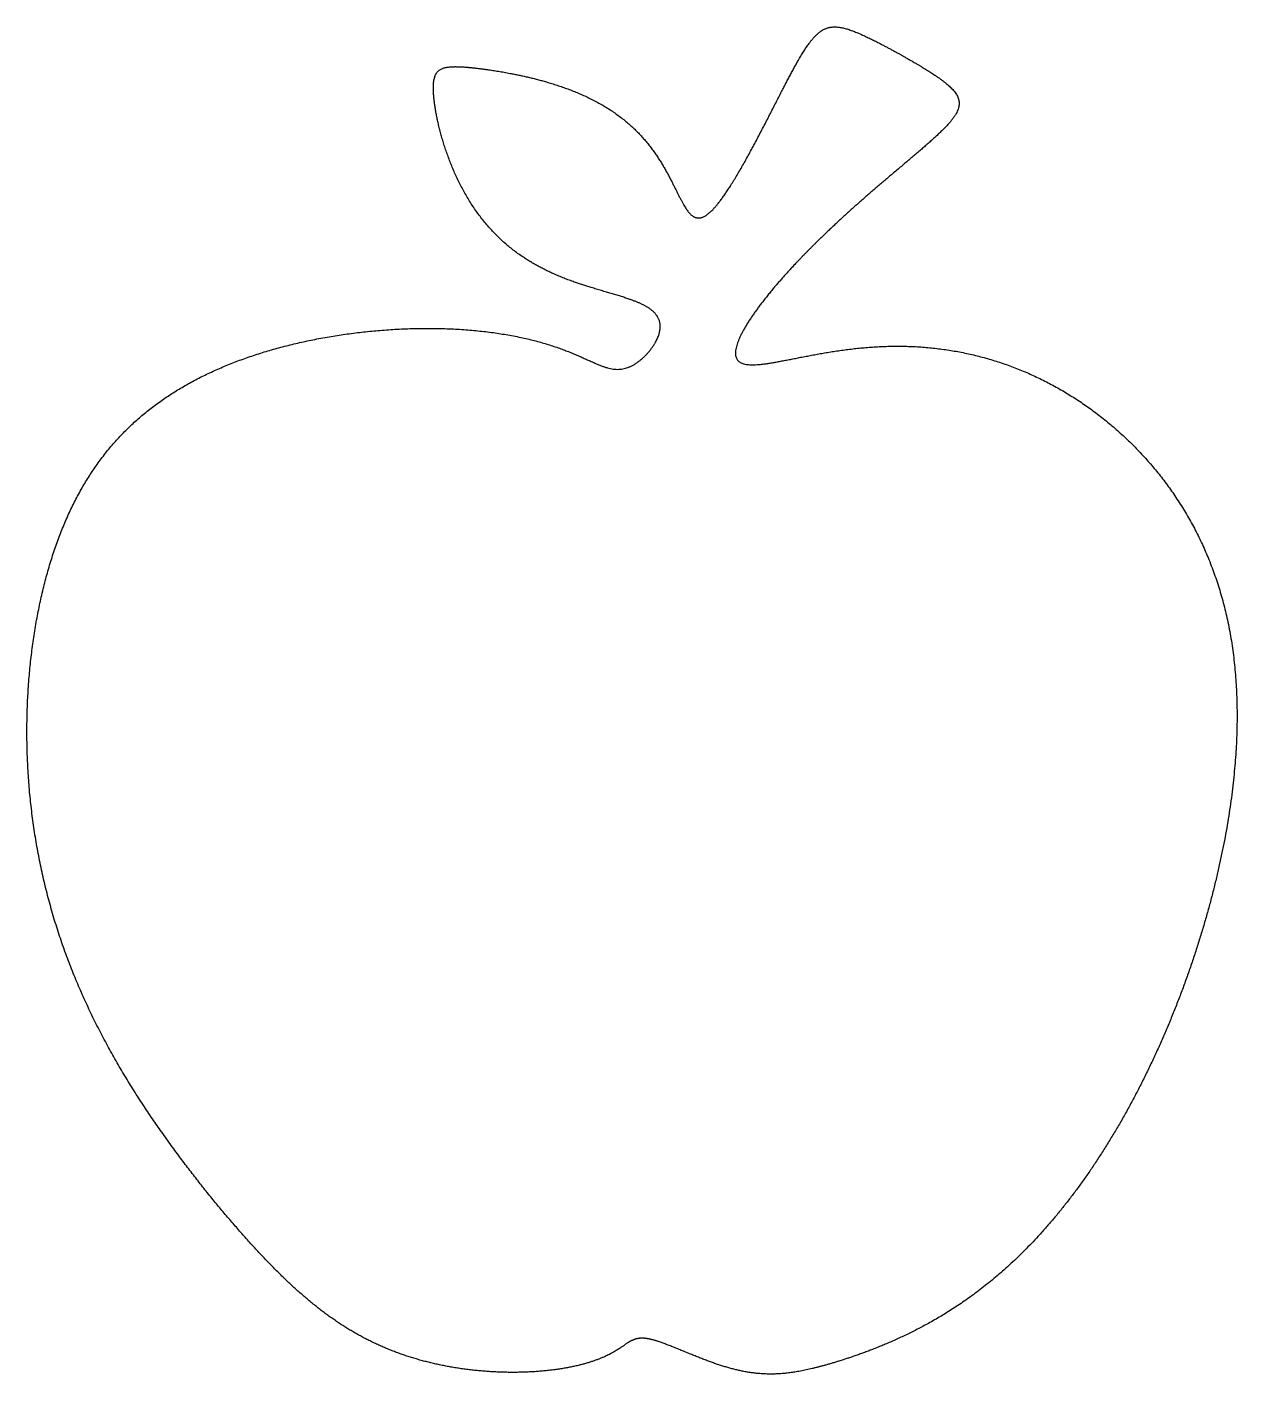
# Model space of a CAD drawing. Header units: millimetres. Extents: x -64 to 63, y -60 to 81.
import ezdxf

# ---------------------------------------------------------------- set-up
doc = ezdxf.new("R2010")
doc.units = ezdxf.units.MM
doc.layers.get('0').update_dxf_attribs({"linetype": 'CONTINUOUS'})

msp = doc.modelspace()

# ---------------------------------------------------------------- linework, layer by layer
msp.add_open_spline([(0.52, -56.1), (0.79, -56.1), (1.38, -56.17), (2.47, -56.47), (4.32, -57.23), (7.07, -58.39), (9.86, -59.37), (12.49, -59.88), (14.95, -59.91), (17.39, -59.53), (20, -58.86), (22.89, -57.94), (26.09, -56.73), (29.57, -55.11), (33.26, -52.98), (37.06, -50.21), (40.85, -46.73), (44.54, -42.55), (48.05, -37.69), (51.31, -32.27), (54.25, -26.39), (56.83, -20.21), (58.98, -13.87), (60.68, -7.52), (61.89, -1.3), (62.57, 4.7), (62.7, 10.42), (62.26, 15.82), (61.23, 20.88), (59.6, 25.6), (57.39, 29.98), (54.61, 34.01), (51.3, 37.64), (47.51, 40.82), (43.32, 43.46), (38.81, 45.47), (34.11, 46.79), (29.34, 47.4), (24.68, 47.35), (20.31, 46.8), (16.45, 46.02), (13.33, 45.37), (11.16, 45.21), (10.1, 45.83), (10.21, 47.37), (11.44, 49.75), (13.67, 52.77), (16.68, 56.15), (20.19, 59.62), (23.87, 62.92), (27.39, 65.89), (30.4, 68.4), (32.6, 70.42), (33.77, 72), (33.74, 73.32), (32.52, 74.64), (30.29, 76.12), (27.49, 77.73), (24.63, 79.27), (22.16, 80.43), (20.27, 80.85), (18.78, 80.14), (17.29, 78.05), (15.49, 74.64), (13.36, 70.4), (11.1, 66.1), (8.96, 62.57), (7.19, 60.52), (5.86, 60.37), (4.8, 61.99), (3.56, 64.81), (1.72, 68.06), (-1.06, 71.02), (-4.71, 73.29), (-8.88, 74.84), (-13.05, 75.79), (-16.65, 76.33), (-19.27, 76.55), (-20.75, 76.34), (-21.31, 75.25), (-21.23, 72.94), (-20.57, 69.54), (-19.24, 65.51), (-17.09, 61.46), (-14.09, 57.95), (-10.31, 55.37), (-6.14, 53.74), (-2.21, 52.7), (0.86, 51.76), (2.55, 50.51), (2.67, 48.76), (1.56, 46.81), (-0.1, 45.27), (-1.75, 44.66), (-3.36, 45.02), (-5.31, 46), (-8.02, 47.18), (-11.64, 48.25), (-16.13, 48.99), (-21.32, 49.29), (-26.93, 49.07), (-32.65, 48.32), (-38.18, 47.05), (-43.27, 45.27), (-47.78, 43), (-51.66, 40.25), (-54.9, 37.02), (-57.55, 33.32), (-59.65, 29.18), (-61.29, 24.63), (-62.49, 19.72), (-63.28, 14.52), (-63.65, 9.1), (-63.59, 3.55), (-63.08, -2.04), (-62.1, -7.59), (-60.66, -13.02), (-58.78, -18.26), (-56.49, -23.28), (-53.89, -28.03), (-51.06, -32.5), (-48.1, -36.68), (-45.1, -40.58), (-42.11, -44.18), (-39.16, -47.48), (-36.22, -50.46), (-33.19, -53.1), (-29.98, -55.35), (-26.45, -57.17), (-22.57, -58.53), (-18.36, -59.4), (-14, -59.77), (-9.83, -59.65), (-6.22, -59.1), (-3.48, -58.22), (-1.71, -57.2), (-0.87, -56.48), (-0.25, -56.18), (0.24, -56.11), (0.52, -56.1)], degree=5)

doc.saveas('drawing.dxf')
